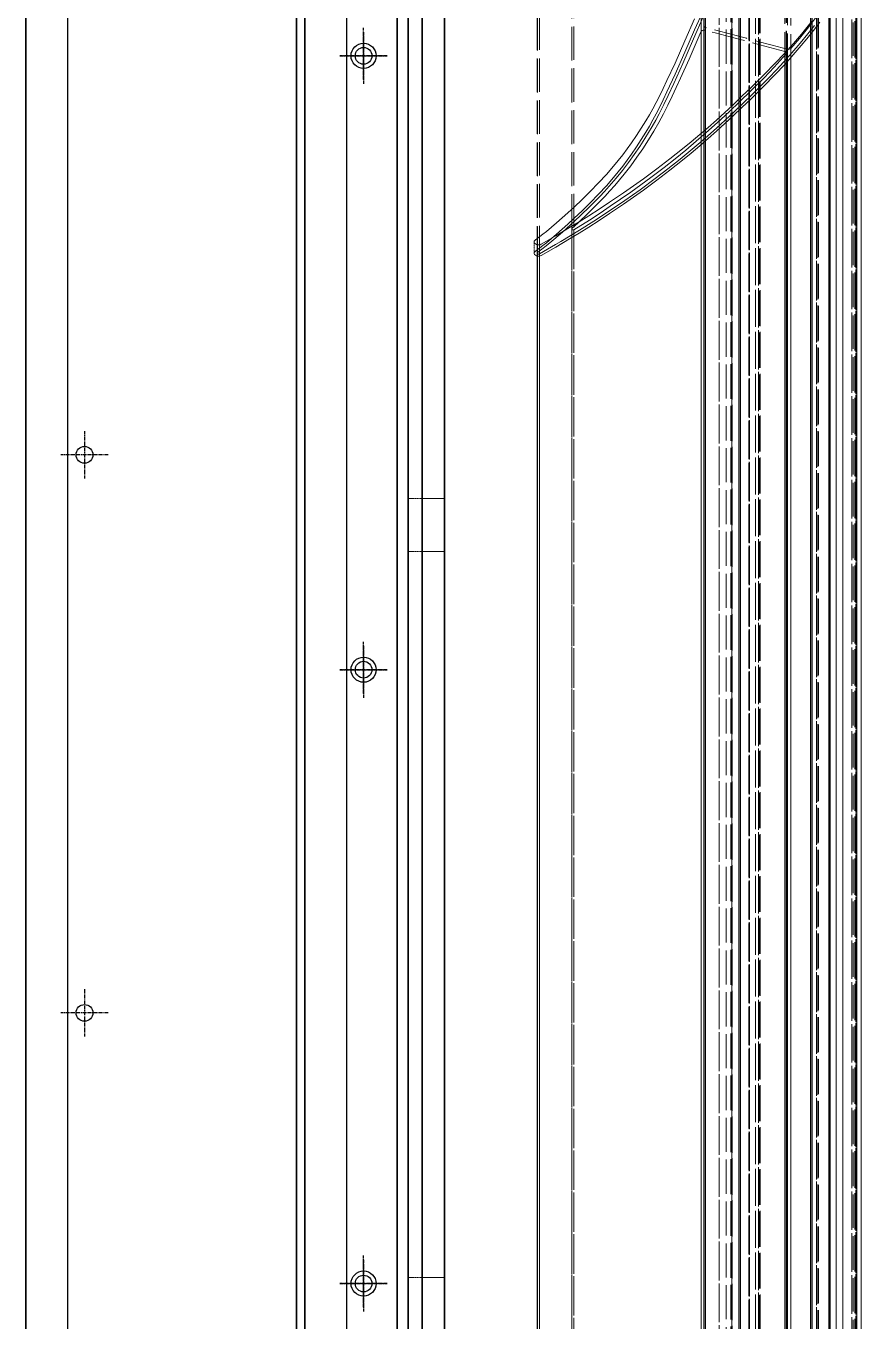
# Model space of a CAD drawing. Header units: millimetres. Extents: x 2408 to 34521, y 2746 to 25454.
# Drawn here: x 13798 to 14097.3, y 12798.5 to 13262.7 of the extents above; entities that cross this region are included whole.
import ezdxf

# ---------------------------------------------------------------- set-up
doc = ezdxf.new("R2010")
doc.units = ezdxf.units.MM
doc.linetypes.add('CENTER', pattern=[2, 1.25, -0.25, 0.25, -0.25])
doc.linetypes.add('DASHED', pattern=[15, 12, -3])
doc.layers.add('center', color=1, linetype='CENTER')

# ---------------------------------------------------------------- blocks, each defined once
blk = doc.blocks.new('A$C474D29AC')
for p, q in [((0, 0), (0, 1409)), ((42, 0), (42, 1409))]:
    blk.add_line(p, q)
for centre in [(21, 919), (21, 699), (21, 479)]:
    blk.add_circle(centre, 4.5)
at = {"layer": 'center'}
for p, q in [((21, 927.5), (21, 910.5)), ((21, 925.97), (21, 908.97)), ((29.5, 919), (12.5, 919)), ((21, 707.5), (21, 690.5)), ((21, 705.97), (21, 688.97)), ((29.5, 699), (12.5, 699)), ((21, 487.5), (21, 470.5)), ((21, 485.97), (21, 468.97)), ((29.5, 479), (12.5, 479))]:
    blk.add_line(p, q, dxfattribs=at)
blk = doc.blocks.new('A$C637D7238')
at = {"color": 7, "lineweight": 35}
for p, q in [((40, 0), (40, 2540)), ((45, 0), (45, 2540)), ((45, 0), (45, 2540)), ((53, 0), (53, 2540)), ((36, 2520), (36, 1290)), ((40, 2520), (40, 1290)), ((0, 2490), (0, 1272)), ((40, 1290), (40, 2480))]:
    blk.add_line(p, q, dxfattribs=at)
at = {"color": 7, "linetype": 'DASHED', "lineweight": 13}
for p, q in [((40, 60.06), (40, 2479.79)), ((45, 66), (45, 2474)), ((45, 66), (45, 2474)), ((45, 70), (45, 2470)), ((53, 1274), (53, 2444.75)), ((86.2, 2399), (86.2, 1472.4)), ((86.33, 2398.9), (86.33, 1472.27)), ((87.01, 2399.11), (87.01, 1472.56)), ((98.56, 2395.43), (98.56, 1467.42)), ((98.66, 2395.34), (98.66, 1467.3)), ((99.39, 2395.54), (99.39, 1467.57)), ((174.98, 2363.46), (174.98, 1428.69)), ((175.46, 2363.97), (175.46, 1429.25)), ((175.58, 2363.8), (175.58, 1429.06)), ((175.87, 2363), (175.87, 1428.19)), ((177.14, 2362.83), (177.14, 1428.01)), ((144.99, 2359.14), (144.99, 1424.06)), ((146.35, 2358.89), (146.35, 1423.79)), ((146.49, 2358.29), (146.49, 1423.17)), ((145.88, 2357.95), (145.88, 1422.8)), ((145.92, 2357.85), (145.92, 1422.7)), ((184.68, 2353.5), (184.68, 1418.18)), ((186.31, 2354.29), (186.31, 1418.99)), ((186.72, 2355.48), (186.72, 1420.23)), ((186.98, 2355.02), (186.98, 1419.74)), ((151.46, 2350.04), (151.46, 1414.65)), ((153.9, 2349.18), (153.9, 1413.78)), ((155.62, 2349.08), (155.62, 1413.68)), ((156.04, 2348.85), (156.04, 1413.46)), ((156.05, 2348.88), (156.05, 1413.48)), ((184.56, 2353.38), (184.56, 1418.05)), ((184.74, 2353.23), (184.74, 1417.9)), ((155.91, 2347.98), (155.91, 1412.58)), ((190.76, 2347.08), (190.76, 1411.68)), ((190.77, 2347.11), (190.77, 1411.71)), ((190.91, 2347.98), (190.91, 1412.58)), ((191.19, 2346.88), (191.19, 1411.49)), ((193.3, 2346.75), (193.3, 1411.36)), ((195.73, 2345.89), (195.73, 1410.5)), ((158.45, 2339.99), (158.45, 1404.74)), ((158.56, 2339.66), (158.56, 1404.42)), ((159.11, 2340.76), (159.11, 1405.49)), ((162.07, 2342.6), (162.07, 1407.27)), ((162.14, 2342.31), (162.14, 1406.99)), ((162.25, 2342.44), (162.25, 1407.11)), ((199, 2336.2), (199, 1401.12)), ((199.39, 2336.95), (199.39, 1401.84)), ((199.99, 2337.39), (199.99, 1402.26)), ((200, 2337.34), (200, 1402.21)), ((200.39, 2335.85), (200.39, 1400.79)), ((164.47, 2331.09), (164.47, 1396.34)), ((165.82, 2330.83), (165.82, 1396.1)), ((200.77, 2332.5), (200.77, 1397.65)), ((202.27, 2332.49), (202.27, 1397.65)), ((165.49, 2329.77), (165.49, 1395.13)), ((165.53, 2329.64), (165.53, 1395)), ((166.09, 2330.17), (166.09, 1395.49)), ((184.18, 2312.31), (184.18, 1379.59)), ((184.18, 2263.05), (184.18, 1445.39)), ((164.47, 2239.84), (164.47, 1420.4)), ((165.49, 2241.57), (165.49, 1422.22)), ((165.53, 2241.74), (165.53, 1422.4)), ((165.82, 2240.19), (165.82, 1420.77)), ((166.09, 2241.05), (166.09, 1421.67)), ((200.77, 2237.98), (200.77, 1418.46)), ((202.27, 2237.99), (202.27, 1418.46)), ((199, 2233), (199, 1413.28)), ((200.39, 2233.47), (200.39, 1413.77)), ((158.56, 2228.22), (158.56, 1408.36)), ((199.39, 2231.96), (199.39, 1412.21)), ((199.99, 2231.36), (199.99, 1411.59)), ((200, 2231.43), (200, 1411.66)), ((158.45, 2227.76), (158.45, 1407.89)), ((159.11, 2226.66), (159.11, 1406.77)), ((162.07, 2224.06), (162.07, 1404.12)), ((162.14, 2224.47), (162.14, 1404.53)), ((162.25, 2224.28), (162.25, 1404.34)), ((195.73, 2219.29), (195.73, 1399.29)), ((153.9, 2214.4), (153.9, 1394.39)), ((155.62, 2214.56), (155.62, 1394.55)), ((155.91, 2216.19), (155.91, 1396.19)), ((156.04, 2214.89), (156.04, 1394.88)), ((156.05, 2214.85), (156.05, 1394.85)), ((190.76, 2217.53), (190.76, 1397.53)), ((190.77, 2217.49), (190.77, 1397.49)), ((190.91, 2216.19), (190.91, 1396.19)), ((191.19, 2217.82), (191.19, 1397.82)), ((193.3, 2218.02), (193.3, 1398.01)), ((151.46, 2213.11), (151.46, 1393.11)), ((184.56, 2207.97), (184.56, 1388.03)), ((184.68, 2207.78), (184.68, 1387.84)), ((184.74, 2208.2), (184.74, 1388.26)), ((186.31, 2206.55), (186.31, 1386.63)), ((186.98, 2205.41), (186.98, 1385.51)), ((145.88, 2200.73), (145.88, 1380.95)), ((145.92, 2200.89), (145.92, 1381.1)), ((186.72, 2204.67), (186.72, 1384.79)), ((144.99, 2198.8), (144.99, 1379.08)), ((146.35, 2199.2), (146.35, 1379.47)), ((146.49, 2200.17), (146.49, 1380.4)), ((174.98, 2191.61), (174.98, 1372.16)), ((175.58, 2191.04), (175.58, 1371.62)), ((175.87, 2192.39), (175.87, 1372.91)), ((177.14, 2192.67), (177.14, 1373.17)), ((175.46, 2190.74), (175.46, 1371.33)), ((98.56, 2127.93), (98.56, 1314.4)), ((98.66, 2128.13), (98.66, 1314.58)), ((99.39, 2127.67), (99.39, 1314.18)), ((86.2, 2119.27), (86.2, 1306.98)), ((86.33, 2119.5), (86.33, 1307.18)), ((87.01, 2119), (87.01, 1306.75))]:
    blk.add_line(p, q, dxfattribs=at)
at = {"color": 7, "linetype": 'DASHED', "lineweight": 13, "ltscale": 0.006754}
blk.add_line((85.08, 2123.33), (85.08, 2119.28), dxfattribs=at)
at = {"color": 7, "linetype": 'DASHED', "lineweight": 13, "ltscale": 0.008333}
for p, q in [((45, 2031.32), (40, 2031.32)), ((45, 2031.32), (40, 2031.32)), ((45, 2012.32), (40, 2012.32)), ((45, 2012.32), (40, 2012.32)), ((45, 1752.11), (40, 1752.11)), ((45, 1752.11), (40, 1752.11))]:
    blk.add_line(p, q, dxfattribs=at)
at = {"color": 7, "linetype": 'DASHED', "lineweight": 13, "ltscale": 0.013333}
for p, q in [((45, 2031.32), (53, 2031.32)), ((45, 2031.32), (53, 2031.32)), ((45, 2012.32), (53, 2012.32)), ((45, 2012.32), (53, 2012.32)), ((45, 1752.11), (53, 1752.11)), ((45, 1752.11), (53, 1752.11))]:
    blk.add_line(p, q, dxfattribs=at)
at = {"color": 7, "linetype": 'DASHED', "lineweight": 13}
for points in [[(85.59, 2124.02), (88.2, 2126.05), (89.49, 2127.07), (93.14, 2130.1), (95.19, 2131.9), (97.21, 2133.71), (99.48, 2135.82), (102.35, 2138.56), (105.16, 2141.33), (108.21, 2144.49), (110.99, 2147.52), (113.53, 2150.45), (115.22, 2152.5), (116.86, 2154.56), (118.45, 2156.66), (119.99, 2158.78), (121.79, 2161.4), (123.51, 2164.04), (125.14, 2166.69), (126.39, 2168.83), (127.63, 2171.06), (128.82, 2173.28), (130.1, 2175.78), (131.34, 2178.28), (132.71, 2181.14), (135.6, 2187.42), (139.13, 2195.38), (142.62, 2203.32)], [(85.59, 2119.97), (88.2, 2122), (89.48, 2123.02), (93.14, 2126.05), (95.19, 2127.85), (97.2, 2129.66), (99.47, 2131.77), (102.35, 2134.51), (105.15, 2137.29), (108.2, 2140.44), (110.98, 2143.47), (113.52, 2146.4), (115.22, 2148.45), (116.85, 2150.52), (118.45, 2152.62), (119.98, 2154.74), (121.79, 2157.36), (123.51, 2160), (125.14, 2162.65), (126.39, 2164.8), (127.62, 2167.02), (128.81, 2169.25), (130.1, 2171.74), (131.33, 2174.24), (132.7, 2177.1), (135.59, 2183.38), (139.12, 2191.33), (142.63, 2199.32), (145.53, 2205.81)], [(86.33, 2119.5), (89.41, 2121.9), (92.21, 2124.17), (95.22, 2126.76), (98.16, 2129.39), (101.6, 2132.61), (105.18, 2136.1), (108.63, 2139.64), (110.31, 2141.44), (111.95, 2143.25), (114.47, 2146.16), (116.77, 2148.97), (118.93, 2151.78), (121, 2154.62), (122.97, 2157.49), (124.83, 2160.38), (126.14, 2162.54), (127.41, 2164.72), (128.67, 2167), (129.89, 2169.28), (131.54, 2172.52), (133.12, 2175.77), (135.15, 2180.12), (136.24, 2182.51), (138.38, 2187.29), (142.25, 2196.1), (145.73, 2203.96)], [(87.01, 2119), (92.81, 2122.35), (94.73, 2123.48), (101.31, 2127.47), (106.46, 2130.72), (112.1, 2134.42), (117.63, 2138.2), (123.05, 2142.04), (128.46, 2146.01), (132.99, 2149.47), (137.42, 2152.98), (141.76, 2156.54), (144.59, 2158.94), (147.38, 2161.38), (150.47, 2164.14), (153.52, 2166.92), (156.79, 2169.97), (160.02, 2173.04), (163.16, 2176.07), (166.24, 2179.12), (169.15, 2182.07), (171.99, 2185.04), (174.44, 2187.68), (177.47, 2191.08), (180.39, 2194.5), (183.2, 2197.93), (185.53, 2200.9)], [(87.65, 2122.51), (92.85, 2125.51), (97.77, 2128.43), (101.23, 2130.54), (104.65, 2132.67), (108.41, 2135.08), (112.13, 2137.53), (117.09, 2140.9), (120.69, 2143.41), (124.24, 2145.95), (129.07, 2149.5), (133.7, 2153.04), (138.23, 2156.62), (141.36, 2159.18), (144.44, 2161.77), (147.45, 2164.37), (150.41, 2167), (153.42, 2169.74), (156.38, 2172.48), (159.58, 2175.5), (162.74, 2178.53), (167.55, 2183.27), (171.52, 2187.33), (174.81, 2190.85), (177.99, 2194.4), (180.86, 2197.73), (182.84, 2200.13), (184.78, 2202.54)], [(87.65, 2118.46), (92.85, 2121.46), (97.77, 2124.38), (101.23, 2126.49), (104.66, 2128.63), (108.42, 2131.04), (112.14, 2133.49), (117.1, 2136.86), (120.69, 2139.37), (124.24, 2141.91), (129.07, 2145.47), (133.7, 2149), (138.23, 2152.58), (141.36, 2155.14), (144.44, 2157.73), (147.45, 2160.34), (150.41, 2162.97), (153.42, 2165.7), (156.38, 2168.45), (159.58, 2171.46), (162.73, 2174.49), (167.19, 2178.88), (171.51, 2183.3), (174.8, 2186.82), (177.98, 2190.37), (180.85, 2193.7), (182.84, 2196.1), (185.2, 2199.06), (187.5, 2202.03)], [(177.14, 2192.67), (180.16, 2196.26), (183.06, 2199.86), (184.92, 2202.26), (186.72, 2204.67)], [(136.03, 2178.63), (137.59, 2182.03), (140.6, 2188.8), (144.99, 2198.8)], [(146.35, 2199.2), (146.02, 2199.25), (145.68, 2199.23), (145.37, 2199.14), (145.14, 2198.99), (144.99, 2198.8)], [(175.87, 2192.39), (176.2, 2192.34), (176.54, 2192.37), (176.86, 2192.46), (177.02, 2192.56), (177.14, 2192.67)], [(99.39, 2127.67), (104.95, 2131.16), (108.71, 2133.6), (112.41, 2136.07), (116.1, 2138.59), (119.75, 2141.15), (125.18, 2145.08), (126.96, 2146.41), (131.69, 2150), (135.62, 2153.09), (139.45, 2156.21), (143.21, 2159.38), (147.6, 2163.22), (151.97, 2167.18), (155.24, 2170.22), (158.47, 2173.28), (163.04, 2177.71), (167.49, 2182.17), (171.09, 2185.93), (172.2, 2187.13), (175.46, 2190.74)], [(117.33, 2147.56), (119.7, 2150.58), (121.96, 2153.64), (124.1, 2156.73), (126.12, 2159.85), (128.01, 2162.98), (129.78, 2166.11), (131.46, 2169.26), (133.04, 2172.38), (134.56, 2175.51), (136.03, 2178.63)], [(98.66, 2128.13), (100.71, 2130.02), (104.7, 2133.82), (107.59, 2136.71), (110.4, 2139.63), (112.21, 2141.59), (113.98, 2143.57), (115.68, 2145.55), (117.33, 2147.56)], [(99.39, 2127.67), (99.19, 2127.59), (98.96, 2127.59), (98.75, 2127.65), (98.6, 2127.78), (98.56, 2127.93)], [(85.08, 2123.33), (85.12, 2123.53), (85.23, 2123.71), (85.34, 2123.82), (85.59, 2124.02)], [(87.65, 2122.51), (87.28, 2122.33), (87.08, 2122.27), (86.74, 2122.23), (86.4, 2122.27), (85.97, 2122.4), (85.58, 2122.61), (85.27, 2122.88), (85.13, 2123.1), (85.08, 2123.33)], [(85.08, 2119.28), (85.12, 2119.48), (85.23, 2119.65), (85.34, 2119.77), (85.59, 2119.97)], [(87.65, 2118.46), (87.28, 2118.27), (87.08, 2118.21), (86.74, 2118.18), (86.4, 2118.21), (85.97, 2118.35), (85.58, 2118.56), (85.27, 2118.83), (85.13, 2119.05), (85.08, 2119.28)], [(87.01, 2119), (86.81, 2118.93), (86.59, 2118.93), (86.39, 2118.99), (86.24, 2119.12), (86.2, 2119.27)]]:
    blk.add_lwpolyline(points, dxfattribs=at)
for centre, radius, start, end in [((-2090.67, -6294.93), 8783.77, 75.052356, 75.245543), ((-2086.41, -6293.18), 8781.96, 75.072032, 75.270306), ((175.13, 2191.05), 0.454, 316.4181, 358.309), ((98.84, 2127.92), 0.284, 129.6803, 177.859), ((86.5, 2119.25), 0.301, 124.2703, 177.1818)]:
    blk.add_arc(centre, radius, start, end, dxfattribs=at)
for centre, major_axis, ratio, start_param, end_param in [((146.88, 2200.73), (0.998, -0.001), 0.612686, 3.142346, 4.308976), ((174.58, 2191.04), (1, 0), 0.622502, 6.282335, 7.446904)]:
    blk.add_ellipse(centre, major_axis=major_axis, ratio=ratio, start_param=start_param, end_param=end_param, dxfattribs=at)
blk = doc.blocks.new('A$C7585302F')
for p, q in [((0, 9.5), (0, 2715.5)), ((0, 9.5), (0, 2715.5)), ((0, 9.5), (0, 2715.5)), ((0, 9.5), (0, 2715.5)), ((15, 9.5), (15, 2715.5))]:
    blk.add_line(p, q)
for centre in [(21, 2062.5), (21, 1862.5)]:
    blk.add_circle(centre, 3)
at = {"layer": 'center'}
for p, q in [((21, 2071), (21, 2054)), ((29.5, 2062.5), (12.5, 2062.5)), ((21, 1871), (21, 1854)), ((29.5, 1862.5), (12.5, 1862.5))]:
    blk.add_line(p, q, dxfattribs=at)
blk = doc.blocks.new('A$C7FE17281')
for p, q in [((0, 2966), (0, 0)), ((15, 0), (15, 2966))]:
    blk.add_line(p, q)
for centre in [(21, 2432), (21, 2212), (21, 1992)]:
    blk.add_circle(centre, 3)
at = {"layer": 'center'}
for p, q in [((21, 2425.03), (21, 2442.03)), ((21, 2440.5), (21, 2423.5)), ((21, 2423.5), (21, 2440.5)), ((21, 2438.97), (21, 2421.97)), ((12.5, 2432), (29.5, 2432)), ((12.5, 2432), (29.5, 2432)), ((21, 2205.03), (21, 2222.03)), ((21, 2220.5), (21, 2203.5)), ((21, 2203.5), (21, 2220.5)), ((21, 2218.97), (21, 2201.97)), ((12.5, 2212), (29.5, 2212)), ((12.5, 2212), (29.5, 2212)), ((21, 1985.03), (21, 2002.03)), ((21, 2000.5), (21, 1983.5)), ((21, 1983.5), (21, 2000.5)), ((21, 1998.97), (21, 1981.97)), ((12.5, 1992), (29.5, 1992)), ((12.5, 1992), (29.5, 1992))]:
    blk.add_line(p, q, dxfattribs=at)
blk = doc.blocks.new('1')
blk.add_line((13798.02, 14153.92), (13798.02, 10553.92))
at = {"color": 2}
blk.add_blockref('A$C7FE17281', (13898.03, 10819.92), dxfattribs=at)
at = {"color": 7}
for name, p in [('A$C7585302F', (13798.02, 11046.42)), ('A$C637D7238', (13895.03, 11061.92))]:
    blk.add_blockref(name, p, dxfattribs=at)
blk.add_blockref('A$C474D29AC', (13898.02, 12332.92))

msp = doc.modelspace()

# ---------------------------------------------------------------- block references
msp.add_blockref('1', (0, 0))

doc.saveas('drawing.dxf')
